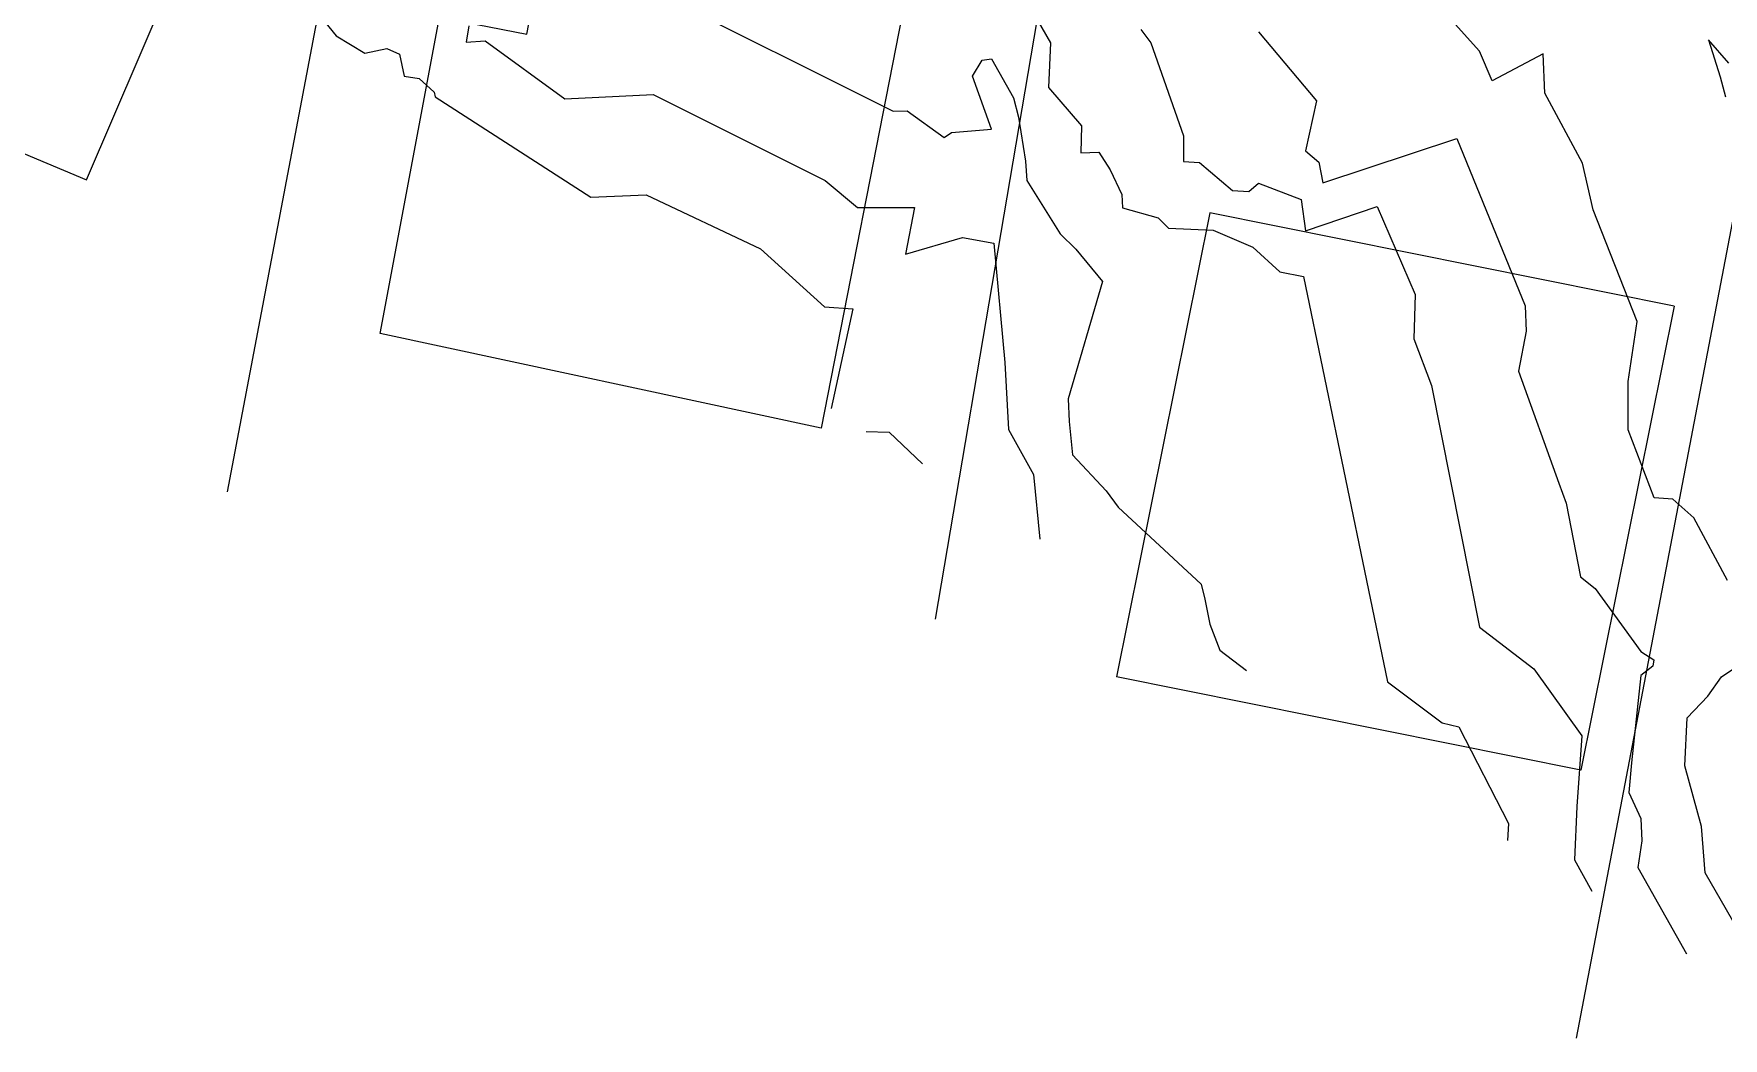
# Model space of a CAD drawing. Header units: metres. Extents: x 683 to 917, y -108 to 80.
# Drawn here: x 715.64 to 760.86, y -71.47 to -44.58 of the extents above; entities that cross this region are included whole.
import ezdxf

# ---------------------------------------------------------------- set-up
doc = ezdxf.new("R2010")
doc.units = ezdxf.units.M
doc.layers.add('Cadastre with houses', color=6, linetype='Continuous')

msp = doc.modelspace()

# ---------------------------------------------------------------- linework, layer by layer
at = {"lineweight": 0}
for points, elevation in [([(732.243, -43.451), (738.641, -46.655), (739.022, -46.643), (740.006, -47.356), (740.203, -47.22), (741.273, -47.134), (740.769, -45.72), (741.027, -45.29), (741.273, -45.253), (741.863, -46.298), (741.998, -46.815), (742.183, -47.995), (742.22, -48.512), (743.117, -49.938), (743.533, -50.348), (744.25, -51.217), (743.331, -54.358), (743.357, -54.964), (743.447, -55.855), (744.344, -56.817), (744.67, -57.251), (746.89, -59.316), (746.983, -59.719), (747.123, -60.387), (747.387, -61.085), (747.387, -61.085), (748.101, -61.628)], 39.5), ([(723.303, -44.111), (723.735, -44.636), (724.505, -45.098), (725.091, -44.975), (725.43, -45.129), (725.554, -45.715), (725.955, -45.776), (726.355, -46.146), (726.386, -46.27), (730.548, -48.952), (732.028, -48.89), (735.089, -50.34), (736.803, -51.896), (737.56, -51.944), (736.987, -54.614)], 40.5), ([(742.395, -44.024), (742.856, -44.824), (742.804, -46.021), (743.684, -47.044), (743.671, -47.767), (744.145, -47.754), (744.145, -47.754), (744.456, -48.228), (744.768, -48.888), (744.78, -49.237), (745.74, -49.511), (746.014, -49.785), (747.21, -49.835), (748.269, -50.296), (748.992, -50.957), (749.628, -51.081), (751.878, -61.928), (753.343, -63.027), (753.783, -63.137), (755.119, -65.728), (755.092, -66.176)], 39), ([(760.978, -59.219), (760.076, -57.539), (759.514, -57.039), (759.016, -57.005), (758.32, -55.185), (758.32, -53.891), (758.559, -52.286), (757.385, -49.291), (757.098, -48.044), (756.091, -46.175), (756.043, -45.121), (754.677, -45.84), (754.342, -45.049), (753.287, -43.875)], 37.5), ([(727.288, -44.369), (727.213, -44.805), (727.724, -44.767), (729.853, -46.326), (732.216, -46.207), (736.822, -48.51), (737.689, -49.228), (739.215, -49.228), (738.976, -50.484), (740.501, -50.035), (741.338, -50.185), (741.637, -53.385), (741.727, -55.18), (742.4, -56.38), (742.568, -58.116)], 40), ([(745.276, -44.469), (745.537, -44.828), (746.419, -47.311), (746.419, -47.997), (746.844, -48.03), (747.726, -48.781), (748.166, -48.801), (748.425, -48.582), (749.564, -49.021), (749.684, -49.86), (751.602, -49.201), (752.621, -51.558), (752.582, -52.749), (753.056, -54.001), (754.342, -60.465), (755.797, -61.581), (757.083, -63.375), (756.948, -65.27), (756.882, -66.692), (757.348, -67.539)], 38.5), ([(748.427, -44.531), (749.979, -46.375), (749.682, -47.711), (750.038, -48.023), (750.142, -48.572), (753.734, -47.384), (755.565, -51.869), (755.588, -52.541), (755.386, -53.614), (756.46, -56.612), (756.662, -57.149), (757.042, -59.118), (757.439, -59.428), (758.657, -61.117), (759.004, -61.341), (758.979, -61.515), (758.657, -61.763), (758.408, -64.098), (758.334, -64.893), (758.657, -65.589), (758.681, -66.185), (758.582, -66.906), (759.882, -69.212)], 38), ([(761.01, -45.368), (760.466, -44.741), (760.785, -45.734), (760.921, -46.27)], 37), ([(737.924, -55.228), (738.534, -55.25), (739.429, -56.095)], 40.5), ([(761.523, -69.027), (760.378, -67.044), (760.283, -65.802), (759.832, -64.183), (759.899, -62.898), (760.45, -62.313), (760.817, -61.796), (761.385, -61.412)], 37.5)]:
    msp.add_lwpolyline(points, dxfattribs=dict(at, elevation=elevation))
at = {"layer": 'Cadastre with houses'}
for points in [[(728.691, -15.346, 34.6), (720.815, -56.847, 48)], [(739.774, -60.251, 43), (747.368, -15.524, 35.1)], [(756.932, -71.472, 43), (762.576, -41.988, 37), (765.054, -29.046, 32.15)], [(705.026, -43.428, 46), (717.051, -48.491, 46), (720.624, -40.147, 46)], [(724.913, -52.602, 45), (726.503, -44.14, 45), (728.835, -44.594, 45), (729.268, -42.365, 45), (738.886, -44.078, 45), (736.719, -55.141, 45), (724.913, -52.602, 45)], [(747.122, -49.376, 42), (744.625, -61.801, 42)], [(759.547, -51.874, 42), (747.122, -49.376, 42)], [(759.547, -51.874, 42), (757.05, -64.299, 42)], [(757.05, -64.299, 42), (744.625, -61.801, 42)]]:
    msp.add_polyline3d(points, dxfattribs=at)

doc.saveas('drawing.dxf')
